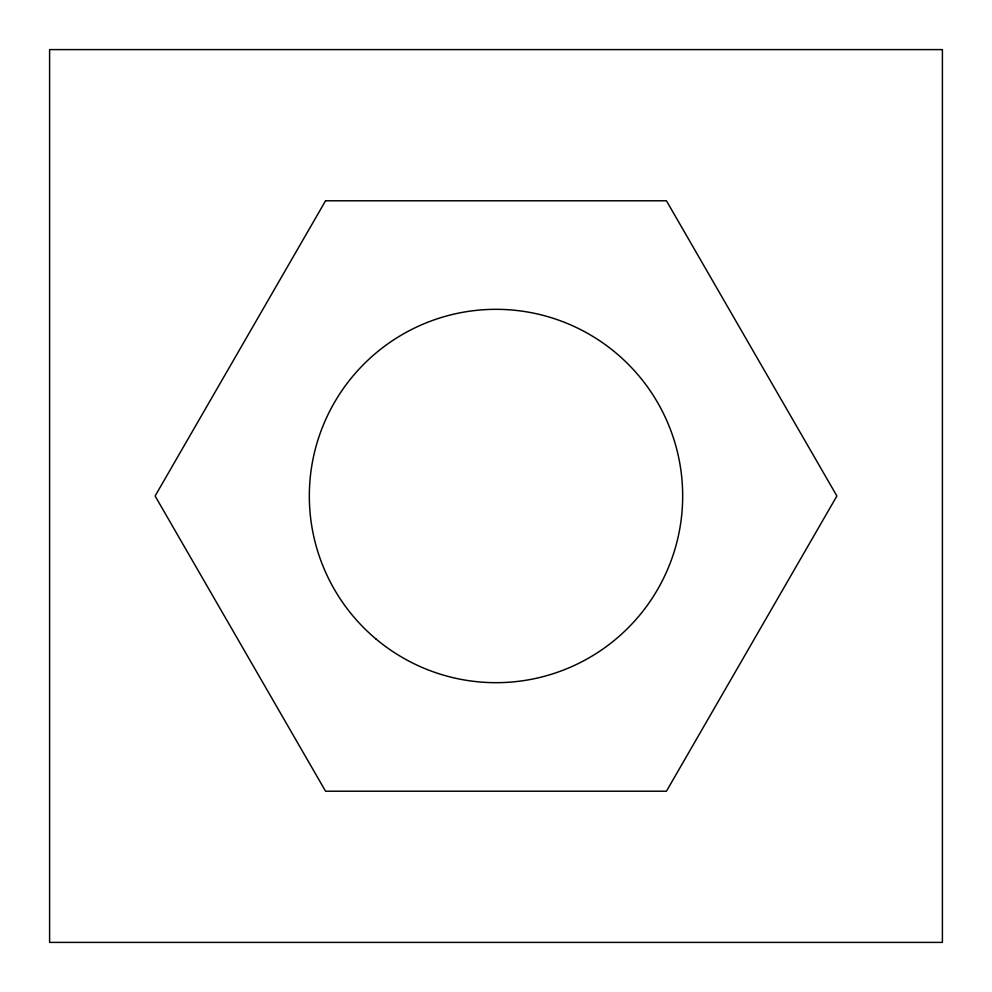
<?xml version="1.0" encoding="UTF-8"?>
<svg xmlns="http://www.w3.org/2000/svg" width="992" height="992" viewBox="0 0 992 992"><rect width="100%" height="100%" fill="white"/><g stroke="black" fill="none" stroke-linecap="round" stroke-linejoin="round"><path stroke-width="1.49" d="M325.562 200.781L155.112 496L325.562 791.219L666.438 791.219L836.888 496L666.438 200.781L325.562 200.781M942.4 49.6L49.6 49.6L49.6 942.4L942.4 942.4L942.4 49.6M376.055 639.046A186.682 186.682 0 0 0 679.855 528.352A186.682 186.682 0 0 0 432.09 320.602A186.682 186.682 0 0 0 376.055 639.046"/></g></svg>
